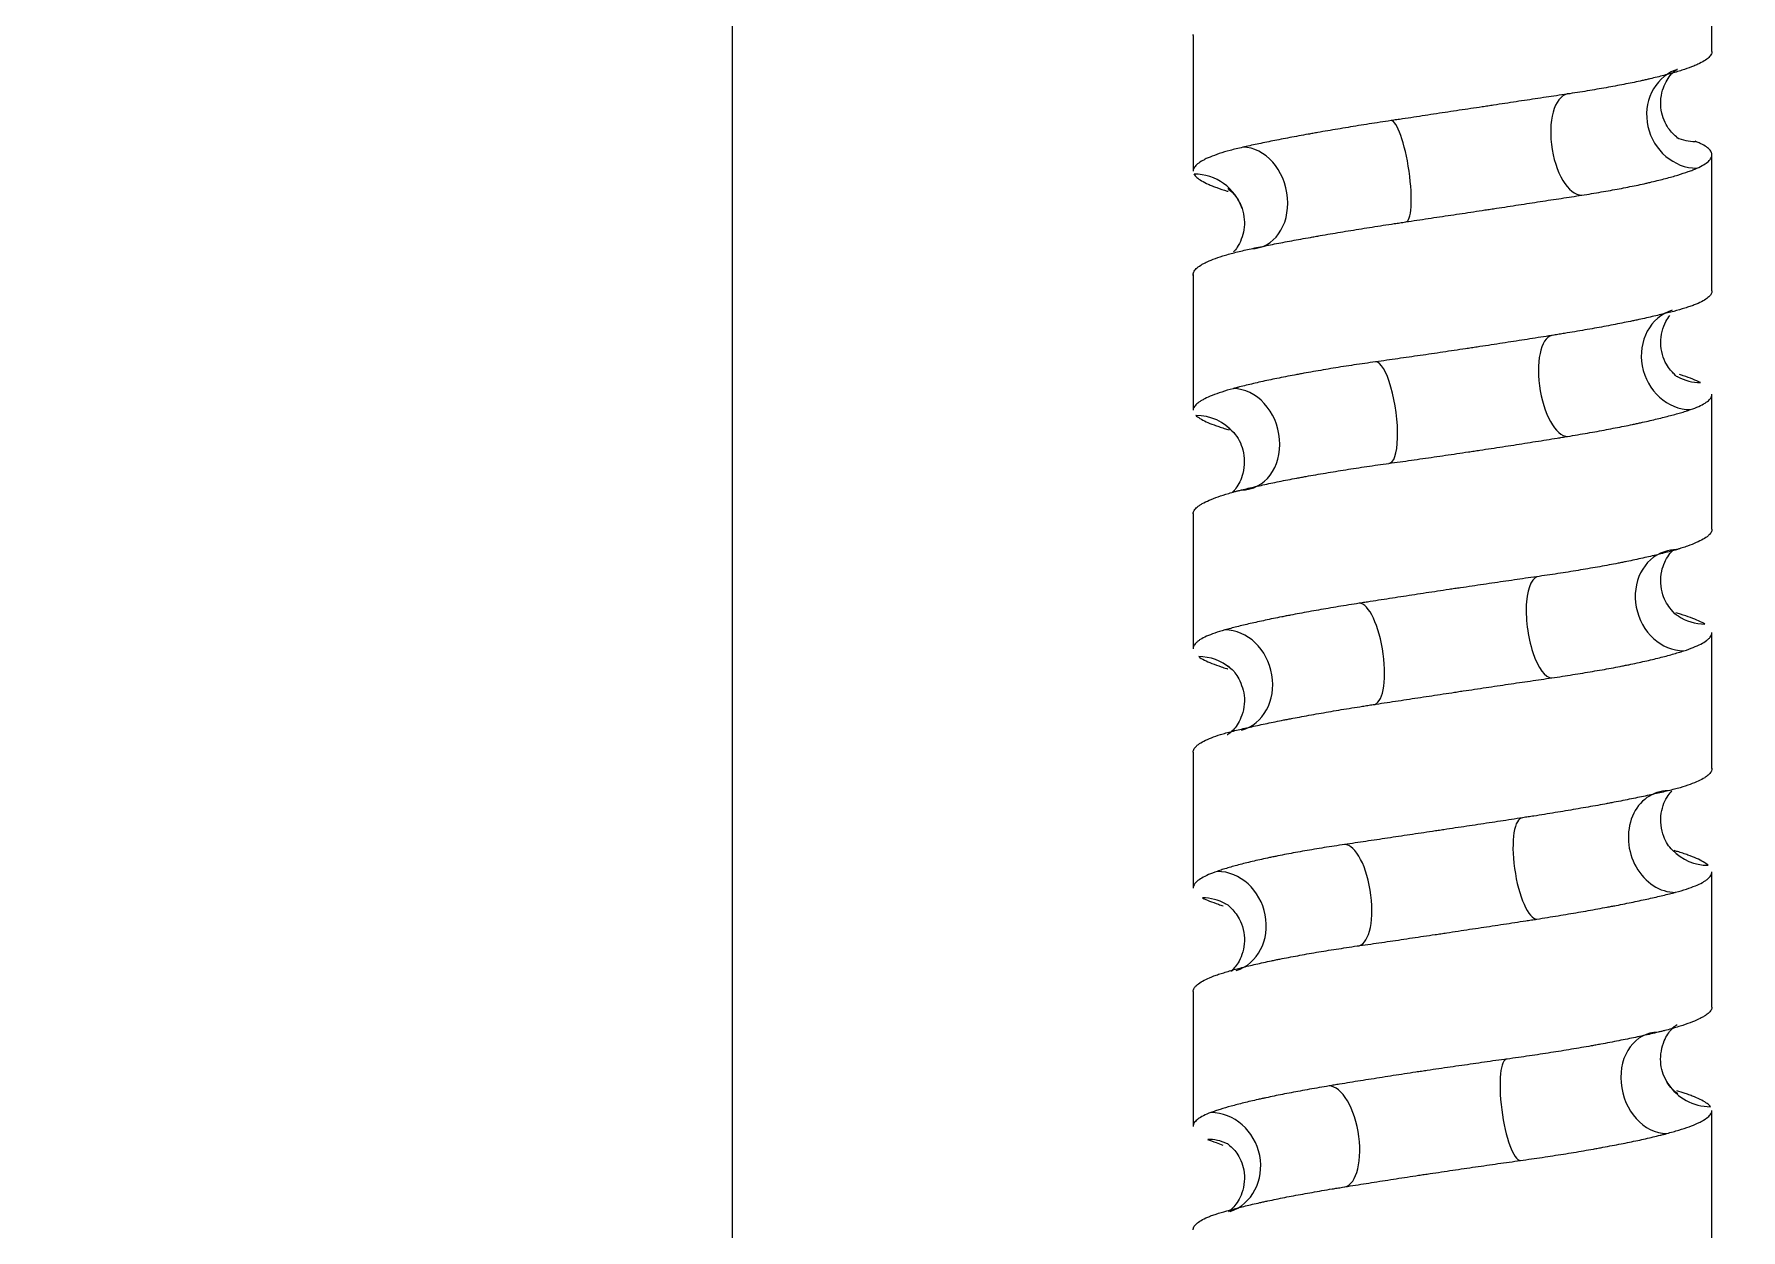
# Model space of a CAD drawing. Header units: millimetres. Extents: x 6110 to 6704, y -2661 to -1821.
# Drawn here: x 6578.83 to 6591.34, y -2257.13 to -2248.37 of the extents above; entities that cross this region are included whole.
import ezdxf

# ---------------------------------------------------------------- set-up
doc = ezdxf.new("R2010")
doc.units = ezdxf.units.MM
doc.header["$LTSCALE"] = 0.1
doc.linetypes.add('HIDDEN2', pattern=[4.7625, 3.175, -1.5875])
doc.layers.add('1', color=4, linetype='HIDDEN2', lineweight=13)
doc.layers.add('DIM', color=3, linetype='Continuous', lineweight=9)

msp = doc.modelspace()

# ---------------------------------------------------------------- hatches: boundary and pattern name
at = {"layer": 'DIM'}
h = msp.add_hatch(dxfattribs=at)
h.set_pattern_fill('ANSI31', color=2)
edge = h.paths.add_edge_path()
edge.add_line((6619.617, -2595.98), (6619.617, -1962.206))
edge.add_line((6634.617, -1966.11), (6619.617, -1966.11))
edge.add_line((6634.617, -2610.98), (6634.617, -1966.11))
edge.add_line((6634.617, -2610.98), (6184.457, -2610.98))
edge.add_line((6619.617, -2595.98), (6184.457, -2595.98))
edge.add_line((6184.457, -2610.98), (6184.457, -2595.98))

# ---------------------------------------------------------------- linework, layer by layer
at = {"layer": '1', "color": 7, "linetype": 'Continuous', "lineweight": -3}
for p, q in [((6583.948, -2225.796), (6583.948, -2270.325)), ((6591.124, -2248.495), (6591.124, -2247.507)), ((6587.324, -2248.38), (6587.324, -2249.372)), ((6591.124, -2250.249), (6591.124, -2249.253)), ((6587.324, -2250.13), (6587.324, -2251.123)), ((6591.124, -2251.996), (6591.124, -2251.007)), ((6587.324, -2251.881), (6587.324, -2252.871)), ((6590.88, -2252.632), (6590.876, -2252.631)), ((6591.124, -2253.748), (6591.124, -2252.754)), ((6587.324, -2253.629), (6587.324, -2254.623)), ((6591.124, -2255.497), (6591.124, -2254.506)), ((6587.562, -2254.741), (6587.562, -2254.74)), ((6587.324, -2255.381), (6587.324, -2256.37)), ((6591.124, -2257.247), (6591.124, -2256.254)), ((6587.576, -2256.498), (6587.568, -2256.495))]:
    msp.add_line(p, q, dxfattribs=at)
for centre, major_axis, ratio, start_param, end_param in [((6590.995, -2248.98), (0.141, -0.347), 0.922355, 3.142103, 5.922257), ((6590.126, -2249.177), (0.057, -0.371), 0.469763, 3.069498, 6.21034), ((6588.827, -2249.373), (0.056, -0.371), 0.206258, 6.254577, 9.392755), ((6591.018, -2248.783), (0.143, 0.347), 0.936361, 3.111658, 3.510194), ((6587.718, -2249.569), (0.081, -0.366), 0.786563, 6.112416, 9.253986), ((6587.327, -2249.765), (0.355, 0.12), 0.988316, 6.282673, 7.521874), ((6590.947, -2250.748), (0.114, -0.357), 0.898408, 3.142109, 6.002566), ((6590.017, -2250.945), (0.06, -0.37), 0.413501, 3.076, 6.214209), ((6588.709, -2251.141), (0.052, -0.371), 0.269625, 6.246377, 9.387974), ((6591.055, -2250.55), (0.181, 0.329), 0.953185, 3.141895, 3.622995), ((6587.646, -2251.337), (0.095, -0.363), 0.821314, 6.073266, 9.211638), ((6587.337, -2251.533), (0.284, 0.244), 0.984622, 6.282815, 7.136354), ((6590.892, -2252.516), (0.11, -0.358), 0.868975, 3.162072, 6.019782), ((6590.892, -2252.516), (0.11, -0.358), 0.868975, 2.881543, 3.162073), ((6589.905, -2252.713), (0.053, -0.371), 0.354379, 3.08977, 6.231393), ((6588.592, -2252.909), (0.057, -0.371), 0.328127, 6.234436, 9.372845), ((6591.083, -2252.318), (0.207, 0.313), 0.970147, 3.139896, 3.712132), ((6587.582, -2253.105), (0.097, -0.362), 0.857165, 0.000269, 2.917167), ((6587.354, -2253.3), (0.239, 0.289), 0.973926, 6.280136, 6.958294), ((6590.83, -2254.284), (0.092, -0.364), 0.83758, 2.932622, 6.074271), ((6589.79, -2254.481), (0.057, -0.371), 0.295351, 3.097247, 6.235693), ((6588.479, -2254.677), (0.054, -0.371), 0.389255, 6.227527, 9.368499), ((6591.105, -2254.086), (0.27, 0.261), 0.979252, 3.141783, 3.932234), ((6587.524, -2254.873), (0.116, -0.356), 0.885184, 0.000336, 2.858675), ((6587.38, -2255.068), (0.182, 0.328), 0.962, 0.00051, 0.49056), ((6590.762, -2256.051), (0.091, -0.364), 0.801477, 2.944374, 6.082856), ((6589.672, -2256.248), (0.051, -0.371), 0.233244, 3.108828, 6.249837), ((6591.117, -2255.854), (0.326, 0.186), 0.988035, 3.132632, 3.195563), ((6591.117, -2255.854), (0.326, 0.186), 0.988035, 3.195566, 4.187646), ((6588.369, -2256.445), (0.061, -0.37), 0.444888, 6.2126, 9.350912), ((6587.473, -2256.64), (0.122, -0.354), 0.913741, 0.000304, 2.836462), ((6587.413, -2256.836), (0.164, 0.337), 0.943616, 0.026356, 0.427055)]:
    msp.add_ellipse(centre, major_axis=major_axis, ratio=ratio, start_param=start_param, end_param=end_param, dxfattribs=at)
msp.add_open_spline([(6587.324, -2248.379), (6587.324, -2248.375), (6587.325, -2248.372), (6587.326, -2248.369)], degree=3, dxfattribs=at)
for points, knots in [([(6591.124, -2248.495), (6591.124, -2248.495), (6591.124, -2248.495), (6591.124, -2248.497), (6591.124, -2248.499), (6591.123, -2248.504), (6591.123, -2248.506), (6591.12, -2248.516), (6591.114, -2248.525), (6591.1, -2248.542), (6591.08, -2248.559), (6591.05, -2248.575), (6591.025, -2248.588), (6591.015, -2248.592), (6591.001, -2248.598), (6590.996, -2248.6), (6590.985, -2248.605), (6590.98, -2248.607), (6590.974, -2248.609)], [0, 0, 0, 0, 0.001581, 0.001581, 0.057049, 0.057049, 0.112517, 0.112517, 0.334387, 0.334387, 0.556258, 0.778129, 0.778129, 0.889065, 0.889065, 0.944532, 0.944532, 1, 1, 1, 1]), ([(6590.974, -2248.609), (6590.953, -2248.617), (6590.929, -2248.625), (6590.877, -2248.642), (6590.82, -2248.659), (6590.756, -2248.675), (6590.705, -2248.688), (6590.679, -2248.694), (6590.651, -2248.701), (6590.632, -2248.705), (6590.623, -2248.707), (6590.575, -2248.718), (6590.535, -2248.726), (6590.453, -2248.742), (6590.367, -2248.758), (6590.276, -2248.774), (6590.205, -2248.786), (6590.181, -2248.79), (6590.132, -2248.798), (6590.107, -2248.801), (6590.082, -2248.805)], [0, 0, 0, 0, 0.125, 0.125, 0.25, 0.375, 0.375, 0.4375, 0.46875, 0.46875, 0.5, 0.5, 0.625, 0.625, 0.75, 0.875, 0.875, 0.9375, 0.9375, 1, 1, 1, 1]), ([(6590.881, -2249.135), (6590.881, -2249.135), (6590.87, -2249.125), (6590.81, -2249.078), (6590.742, -2248.946), (6590.749, -2248.779), (6590.818, -2248.666), (6590.863, -2248.629), (6590.871, -2248.625), (6590.871, -2248.625)], [0, 0, 0, 0, 0.125318, 0.269499, 0.428466, 0.612356, 0.766354, 0.897276, 1, 1, 1, 1]), ([(6590.082, -2248.805), (6590.031, -2248.813), (6589.98, -2248.821), (6589.876, -2248.836), (6589.771, -2248.852), (6589.663, -2248.868), (6589.58, -2248.881), (6589.553, -2248.885), (6589.511, -2248.891), (6589.497, -2248.893), (6589.469, -2248.898), (6589.455, -2248.9), (6589.385, -2248.91), (6589.329, -2248.919), (6589.218, -2248.935), (6589.106, -2248.952), (6588.995, -2248.969), (6588.912, -2248.982), (6588.884, -2248.986), (6588.843, -2248.992), (6588.829, -2248.994), (6588.801, -2248.998), (6588.788, -2249), (6588.774, -2249.002)], [0, 0, 0, 0, 0.125, 0.125, 0.25, 0.375, 0.375, 0.4375, 0.4375, 0.46875, 0.46875, 0.5, 0.5, 0.625, 0.625, 0.75, 0.875, 0.875, 0.9375, 0.9375, 0.96875, 0.96875, 1, 1, 1, 1]), ([(6588.774, -2249.002), (6588.719, -2249.011), (6588.666, -2249.019), (6588.561, -2249.035), (6588.457, -2249.052), (6588.358, -2249.069), (6588.285, -2249.081), (6588.261, -2249.085), (6588.225, -2249.092), (6588.213, -2249.094), (6588.19, -2249.098), (6588.178, -2249.1), (6588.12, -2249.11), (6588.075, -2249.119), (6587.988, -2249.135), (6587.905, -2249.151), (6587.829, -2249.167), (6587.774, -2249.179), (6587.756, -2249.182), (6587.721, -2249.19), (6587.704, -2249.194), (6587.687, -2249.198)], [0, 0, 0, 0, 0.125, 0.125, 0.25, 0.375, 0.375, 0.4375, 0.4375, 0.46875, 0.46875, 0.5, 0.5, 0.625, 0.625, 0.75, 0.875, 0.875, 0.9375, 0.9375, 1, 1, 1, 1]), ([(6591.014, -2249.351), (6591.033, -2249.343), (6591.049, -2249.334), (6591.077, -2249.318), (6591.1, -2249.301), (6591.114, -2249.284), (6591.12, -2249.272), (6591.122, -2249.267), (6591.123, -2249.261), (6591.124, -2249.259), (6591.124, -2249.255), (6591.124, -2249.253), (6591.124, -2249.242), (6591.121, -2249.234), (6591.11, -2249.217), (6591.094, -2249.201), (6591.069, -2249.185), (6591.047, -2249.173), (6591.039, -2249.17), (6591.021, -2249.162), (6591.012, -2249.158), (6591.002, -2249.154)], [0, 0, 0, 0, 0.125, 0.125, 0.25, 0.375, 0.375, 0.4375, 0.4375, 0.46875, 0.46875, 0.5, 0.5, 0.625, 0.625, 0.75, 0.875, 0.875, 0.9375, 0.9375, 1, 1, 1, 1]), ([(6587.687, -2249.198), (6587.654, -2249.205), (6587.623, -2249.213), (6587.565, -2249.228), (6587.512, -2249.244), (6587.468, -2249.261), (6587.438, -2249.273), (6587.429, -2249.277), (6587.415, -2249.283), (6587.411, -2249.285), (6587.403, -2249.29), (6587.399, -2249.292), (6587.38, -2249.302), (6587.367, -2249.311), (6587.346, -2249.327), (6587.331, -2249.344), (6587.325, -2249.361), (6587.324, -2249.37), (6587.324, -2249.371), (6587.324, -2249.372)], [0, 0, 0, 0, 0.140388, 0.140388, 0.280776, 0.421164, 0.421164, 0.491358, 0.491358, 0.526455, 0.526455, 0.561552, 0.561552, 0.70194, 0.70194, 0.842328, 0.982716, 0.982716, 1, 1, 1, 1]), ([(6587.33, -2249.394), (6587.334, -2249.402), (6587.341, -2249.41), (6587.36, -2249.427), (6587.383, -2249.443), (6587.416, -2249.46), (6587.444, -2249.472), (6587.453, -2249.477), (6587.469, -2249.483), (6587.475, -2249.485), (6587.486, -2249.489), (6587.491, -2249.491), (6587.521, -2249.502), (6587.546, -2249.51), (6587.576, -2249.519), (6587.578, -2249.519), (6587.58, -2249.52)], [0, 0, 0, 0, 0.196744, 0.196744, 0.393487, 0.590231, 0.590231, 0.688603, 0.688603, 0.737789, 0.737789, 0.786975, 0.786975, 0.983719, 0.983719, 1, 1, 1, 1]), ([(6590.17, -2249.549), (6590.219, -2249.541), (6590.266, -2249.533), (6590.358, -2249.517), (6590.447, -2249.502), (6590.529, -2249.485), (6590.588, -2249.473), (6590.617, -2249.467), (6590.646, -2249.46), (6590.664, -2249.456), (6590.673, -2249.454), (6590.718, -2249.443), (6590.752, -2249.435), (6590.816, -2249.418), (6590.876, -2249.401), (6590.927, -2249.384), (6590.962, -2249.372), (6590.973, -2249.368), (6590.989, -2249.361), (6590.994, -2249.359), (6591.004, -2249.355), (6591.009, -2249.353), (6591.014, -2249.351)], [0, 0, 0, 0, 0.125, 0.125, 0.25, 0.375, 0.375, 0.4375, 0.46875, 0.46875, 0.5, 0.5, 0.625, 0.625, 0.75, 0.875, 0.875, 0.9375, 0.9375, 0.96875, 0.96875, 1, 1, 1, 1]), ([(6587.577, -2249.5), (6587.577, -2249.5), (6587.578, -2249.501), (6587.598, -2249.511), (6587.654, -2249.576), (6587.676, -2249.628), (6587.682, -2249.645)], [0, 0, 0, 0, 0.038196, 0.469088, 0.842481, 1, 1, 1, 1]), ([(6588.88, -2249.744), (6588.935, -2249.736), (6588.991, -2249.728), (6589.101, -2249.711), (6589.212, -2249.695), (6589.323, -2249.678), (6589.406, -2249.666), (6589.433, -2249.661), (6589.475, -2249.655), (6589.489, -2249.653), (6589.517, -2249.649), (6589.531, -2249.647), (6589.6, -2249.636), (6589.654, -2249.628), (6589.761, -2249.611), (6589.867, -2249.595), (6589.97, -2249.579), (6590.046, -2249.568), (6590.071, -2249.564), (6590.121, -2249.556), (6590.146, -2249.552), (6590.17, -2249.549)], [0, 0, 0, 0, 0.125, 0.125, 0.25, 0.375, 0.375, 0.4375, 0.4375, 0.46875, 0.46875, 0.5, 0.5, 0.625, 0.625, 0.75, 0.875, 0.875, 0.9375, 0.9375, 1, 1, 1, 1]), ([(6587.682, -2249.645), (6587.698, -2249.701), (6587.709, -2249.8), (6587.66, -2249.916), (6587.629, -2249.955), (6587.62, -2249.964)], [0, 0, 0, 0, 0.428809, 0.8319, 1, 1, 1, 1]), ([(6587.748, -2249.941), (6587.784, -2249.933), (6587.821, -2249.926), (6587.899, -2249.91), (6587.98, -2249.894), (6588.068, -2249.878), (6588.136, -2249.866), (6588.171, -2249.86), (6588.206, -2249.853), (6588.23, -2249.849), (6588.242, -2249.847), (6588.303, -2249.836), (6588.352, -2249.828), (6588.453, -2249.811), (6588.555, -2249.794), (6588.662, -2249.778), (6588.743, -2249.765), (6588.77, -2249.761), (6588.811, -2249.755), (6588.825, -2249.753), (6588.852, -2249.749), (6588.866, -2249.746), (6588.88, -2249.744)], [0, 0, 0, 0, 0.125, 0.125, 0.25, 0.375, 0.375, 0.4375, 0.46875, 0.46875, 0.5, 0.5, 0.625, 0.625, 0.75, 0.875, 0.875, 0.9375, 0.9375, 0.96875, 0.96875, 1, 1, 1, 1]), ([(6587.325, -2250.136), (6587.323, -2250.128), (6587.325, -2250.119), (6587.332, -2250.103), (6587.344, -2250.086), (6587.366, -2250.07), (6587.386, -2250.057), (6587.393, -2250.053), (6587.405, -2250.047), (6587.409, -2250.045), (6587.417, -2250.041), (6587.422, -2250.039), (6587.445, -2250.028), (6587.465, -2250.02), (6587.51, -2250.004), (6587.559, -2249.987), (6587.617, -2249.972), (6587.664, -2249.96), (6587.68, -2249.956), (6587.713, -2249.949), (6587.731, -2249.945), (6587.748, -2249.941)], [0, 0, 0, 0, 0.125, 0.125, 0.25, 0.375, 0.375, 0.4375, 0.4375, 0.46875, 0.46875, 0.5, 0.5, 0.625, 0.625, 0.75, 0.875, 0.875, 0.9375, 0.9375, 1, 1, 1, 1]), ([(6591.124, -2250.249), (6591.124, -2250.251), (6591.124, -2250.253), (6591.123, -2250.259), (6591.122, -2250.263), (6591.119, -2250.269), (6591.118, -2250.271), (6591.116, -2250.276), (6591.114, -2250.278), (6591.107, -2250.288), (6591.098, -2250.297), (6591.076, -2250.313), (6591.05, -2250.329), (6591.014, -2250.345), (6590.983, -2250.357), (6590.973, -2250.361), (6590.95, -2250.368), (6590.938, -2250.372), (6590.926, -2250.376)], [0, 0, 0, 0, 0.044939, 0.044939, 0.140445, 0.140445, 0.188198, 0.188198, 0.235951, 0.235951, 0.426963, 0.426963, 0.617976, 0.808988, 0.808988, 0.904494, 0.904494, 1, 1, 1, 1]), ([(6590.926, -2250.376), (6590.9, -2250.384), (6590.873, -2250.392), (6590.815, -2250.407), (6590.752, -2250.423), (6590.682, -2250.439), (6590.626, -2250.452), (6590.597, -2250.458), (6590.568, -2250.464), (6590.547, -2250.469), (6590.537, -2250.471), (6590.486, -2250.481), (6590.443, -2250.49), (6590.356, -2250.507), (6590.265, -2250.524), (6590.169, -2250.54), (6590.095, -2250.553), (6590.07, -2250.557), (6590.032, -2250.563), (6590.019, -2250.565), (6589.993, -2250.57), (6589.98, -2250.572), (6589.967, -2250.574)], [0, 0, 0, 0, 0.125, 0.125, 0.25, 0.375, 0.375, 0.4375, 0.46875, 0.46875, 0.5, 0.5, 0.625, 0.625, 0.75, 0.875, 0.875, 0.9375, 0.9375, 0.96875, 0.96875, 1, 1, 1, 1]), ([(6590.874, -2250.879), (6590.871, -2250.882), (6590.856, -2250.868), (6590.781, -2250.791), (6590.733, -2250.632), (6590.771, -2250.495), (6590.806, -2250.443), (6590.816, -2250.43)], [0, 0, 0, 0, 0.211809, 0.408557, 0.660206, 0.902436, 1, 1, 1, 1]), ([(6589.967, -2250.574), (6589.916, -2250.582), (6589.863, -2250.59), (6589.758, -2250.607), (6589.651, -2250.623), (6589.542, -2250.64), (6589.459, -2250.653), (6589.432, -2250.657), (6589.39, -2250.663), (6589.376, -2250.665), (6589.348, -2250.67), (6589.334, -2250.672), (6589.264, -2250.682), (6589.209, -2250.69), (6589.098, -2250.707), (6588.987, -2250.723), (6588.878, -2250.739), (6588.796, -2250.75), (6588.769, -2250.754), (6588.715, -2250.762), (6588.688, -2250.766), (6588.661, -2250.77)], [0, 0, 0, 0, 0.125, 0.125, 0.25, 0.375, 0.375, 0.4375, 0.4375, 0.46875, 0.46875, 0.5, 0.5, 0.625, 0.625, 0.75, 0.875, 0.875, 0.9375, 0.9375, 1, 1, 1, 1]), ([(6588.661, -2250.77), (6588.607, -2250.777), (6588.554, -2250.785), (6588.45, -2250.8), (6588.349, -2250.816), (6588.252, -2250.833), (6588.181, -2250.845), (6588.158, -2250.849), (6588.124, -2250.855), (6588.112, -2250.857), (6588.089, -2250.862), (6588.078, -2250.864), (6588.022, -2250.874), (6587.979, -2250.883), (6587.897, -2250.899), (6587.818, -2250.916), (6587.747, -2250.933), (6587.696, -2250.945), (6587.679, -2250.949), (6587.655, -2250.956), (6587.647, -2250.958), (6587.632, -2250.962), (6587.624, -2250.964), (6587.616, -2250.966)], [0, 0, 0, 0, 0.125, 0.125, 0.25, 0.375, 0.375, 0.4375, 0.4375, 0.46875, 0.46875, 0.5, 0.5, 0.625, 0.625, 0.75, 0.875, 0.875, 0.9375, 0.9375, 0.96875, 0.96875, 1, 1, 1, 1]), ([(6591.04, -2250.921), (6591.023, -2250.913), (6591.005, -2250.905), (6590.963, -2250.888), (6590.931, -2250.877), (6590.896, -2250.866), (6590.887, -2250.863)], [0, 0, 0, 0, 0.425804, 0.425804, 0.851608, 1, 1, 1, 1]), ([(6587.616, -2250.966), (6587.586, -2250.974), (6587.559, -2250.982), (6587.508, -2250.999), (6587.462, -2251.015), (6587.425, -2251.032), (6587.4, -2251.045), (6587.392, -2251.049), (6587.382, -2251.055), (6587.378, -2251.057), (6587.372, -2251.061), (6587.369, -2251.064), (6587.354, -2251.074), (6587.345, -2251.082), (6587.331, -2251.099), (6587.325, -2251.11), (6587.324, -2251.121), (6587.324, -2251.124)], [0, 0, 0, 0, 0.156067, 0.156067, 0.312134, 0.468201, 0.468201, 0.546234, 0.546234, 0.585251, 0.585251, 0.624267, 0.624267, 0.780334, 0.780334, 0.936401, 1, 1, 1, 1]), ([(6590.968, -2251.119), (6590.99, -2251.112), (6591.01, -2251.104), (6591.045, -2251.088), (6591.076, -2251.072), (6591.096, -2251.056), (6591.109, -2251.044), (6591.112, -2251.039), (6591.116, -2251.033), (6591.117, -2251.031), (6591.119, -2251.027), (6591.12, -2251.025), (6591.123, -2251.017), (6591.124, -2251.012), (6591.124, -2251.007)], [0, 0, 0, 0, 0.217066, 0.217066, 0.434132, 0.651198, 0.651198, 0.759731, 0.759731, 0.813998, 0.813998, 0.868264, 0.868264, 1, 1, 1, 1]), ([(6587.343, -2251.161), (6587.351, -2251.168), (6587.361, -2251.176), (6587.387, -2251.192), (6587.417, -2251.208), (6587.456, -2251.224), (6587.489, -2251.236), (6587.501, -2251.24), (6587.519, -2251.246), (6587.526, -2251.249), (6587.538, -2251.253), (6587.545, -2251.255), (6587.563, -2251.261), (6587.575, -2251.264), (6587.588, -2251.268)], [0, 0, 0, 0, 0.225587, 0.225587, 0.451174, 0.676761, 0.676761, 0.789554, 0.789554, 0.845951, 0.845951, 0.902348, 0.902348, 1, 1, 1, 1]), ([(6590.066, -2251.316), (6590.116, -2251.308), (6590.165, -2251.299), (6590.26, -2251.283), (6590.352, -2251.266), (6590.438, -2251.249), (6590.501, -2251.237), (6590.532, -2251.23), (6590.562, -2251.224), (6590.581, -2251.22), (6590.591, -2251.218), (6590.64, -2251.207), (6590.676, -2251.199), (6590.745, -2251.182), (6590.81, -2251.166), (6590.868, -2251.15), (6590.907, -2251.139), (6590.92, -2251.135), (6590.945, -2251.127), (6590.956, -2251.123), (6590.968, -2251.119)], [0, 0, 0, 0, 0.125, 0.125, 0.25, 0.375, 0.375, 0.4375, 0.46875, 0.46875, 0.5, 0.5, 0.625, 0.625, 0.75, 0.875, 0.875, 0.9375, 0.9375, 1, 1, 1, 1]), ([(6587.57, -2251.242), (6587.57, -2251.242), (6587.578, -2251.246), (6587.603, -2251.271), (6587.621, -2251.288)], [0, 0, 0, 0, 0.470756, 1, 1, 1, 1]), ([(6587.621, -2251.288), (6587.654, -2251.325), (6587.699, -2251.409), (6587.703, -2251.584), (6587.648, -2251.685), (6587.62, -2251.717), (6587.613, -2251.725)], [0, 0, 0, 0, 0.299663, 0.623802, 0.888062, 1, 1, 1, 1]), ([(6588.757, -2251.513), (6588.812, -2251.505), (6588.867, -2251.498), (6588.978, -2251.482), (6589.088, -2251.466), (6589.2, -2251.45), (6589.284, -2251.437), (6589.312, -2251.433), (6589.354, -2251.427), (6589.368, -2251.425), (6589.396, -2251.421), (6589.41, -2251.419), (6589.48, -2251.408), (6589.536, -2251.4), (6589.645, -2251.383), (6589.753, -2251.366), (6589.859, -2251.349), (6589.938, -2251.337), (6589.964, -2251.332), (6590.002, -2251.326), (6590.015, -2251.324), (6590.041, -2251.32), (6590.053, -2251.318), (6590.066, -2251.316)], [0, 0, 0, 0, 0.125, 0.125, 0.25, 0.375, 0.375, 0.4375, 0.4375, 0.46875, 0.46875, 0.5, 0.5, 0.625, 0.625, 0.75, 0.875, 0.875, 0.9375, 0.9375, 0.96875, 0.96875, 1, 1, 1, 1]), ([(6587.677, -2251.708), (6587.71, -2251.7), (6587.744, -2251.692), (6587.816, -2251.675), (6587.892, -2251.659), (6587.974, -2251.642), (6588.039, -2251.629), (6588.072, -2251.623), (6588.105, -2251.617), (6588.128, -2251.613), (6588.14, -2251.611), (6588.197, -2251.6), (6588.245, -2251.592), (6588.342, -2251.576), (6588.441, -2251.559), (6588.544, -2251.544), (6588.623, -2251.532), (6588.649, -2251.528), (6588.703, -2251.52), (6588.73, -2251.517), (6588.757, -2251.513)], [0, 0, 0, 0, 0.125, 0.125, 0.25, 0.375, 0.375, 0.4375, 0.46875, 0.46875, 0.5, 0.5, 0.625, 0.625, 0.75, 0.875, 0.875, 0.9375, 0.9375, 1, 1, 1, 1]), ([(6587.324, -2251.882), (6587.324, -2251.882), (6587.324, -2251.881), (6587.324, -2251.873), (6587.329, -2251.858), (6587.344, -2251.841), (6587.359, -2251.829), (6587.364, -2251.825), (6587.373, -2251.819), (6587.377, -2251.817), (6587.383, -2251.812), (6587.387, -2251.81), (6587.406, -2251.8), (6587.423, -2251.791), (6587.461, -2251.775), (6587.505, -2251.758), (6587.557, -2251.741), (6587.599, -2251.729), (6587.614, -2251.725), (6587.637, -2251.718), (6587.645, -2251.716), (6587.661, -2251.712), (6587.669, -2251.71), (6587.677, -2251.708)], [0, 0, 0, 0, 0.002655, 0.002655, 0.145133, 0.28761, 0.28761, 0.358849, 0.358849, 0.394469, 0.394469, 0.430088, 0.430088, 0.572566, 0.572566, 0.715044, 0.857522, 0.857522, 0.928761, 0.928761, 0.964381, 0.964381, 1, 1, 1, 1]), ([(6591.124, -2251.995), (6591.124, -2252.003), (6591.122, -2252.01), (6591.115, -2252.023), (6591.112, -2252.027), (6591.106, -2252.033), (6591.104, -2252.035), (6591.1, -2252.039), (6591.098, -2252.042), (6591.086, -2252.052), (6591.073, -2252.061), (6591.044, -2252.077), (6591.011, -2252.094), (6590.968, -2252.111), (6590.932, -2252.124), (6590.92, -2252.128), (6590.9, -2252.134), (6590.893, -2252.136), (6590.88, -2252.141), (6590.873, -2252.143), (6590.865, -2252.145)], [0, 0, 0, 0, 0.161513, 0.161513, 0.245362, 0.245362, 0.287286, 0.287286, 0.329211, 0.329211, 0.496908, 0.496908, 0.664605, 0.832303, 0.832303, 0.916151, 0.916151, 0.958076, 0.958076, 1, 1, 1, 1]), ([(6590.865, -2252.145), (6590.837, -2252.153), (6590.807, -2252.161), (6590.743, -2252.178), (6590.675, -2252.194), (6590.6, -2252.211), (6590.54, -2252.224), (6590.51, -2252.23), (6590.479, -2252.236), (6590.458, -2252.241), (6590.447, -2252.243), (6590.393, -2252.253), (6590.349, -2252.262), (6590.257, -2252.278), (6590.163, -2252.294), (6590.065, -2252.31), (6589.989, -2252.322), (6589.963, -2252.326), (6589.911, -2252.333), (6589.885, -2252.337), (6589.858, -2252.341)], [0, 0, 0, 0, 0.125, 0.125, 0.25, 0.375, 0.375, 0.4375, 0.46875, 0.46875, 0.5, 0.5, 0.625, 0.625, 0.75, 0.875, 0.875, 0.9375, 0.9375, 1, 1, 1, 1]), ([(6590.876, -2252.631), (6590.86, -2252.624), (6590.827, -2252.593), (6590.749, -2252.474), (6590.742, -2252.306), (6590.799, -2252.19), (6590.832, -2252.155), (6590.842, -2252.146)], [0, 0, 0, 0, 0.194572, 0.405671, 0.657885, 0.872171, 1, 1, 1, 1]), ([(6589.858, -2252.341), (6589.805, -2252.349), (6589.751, -2252.356), (6589.643, -2252.372), (6589.533, -2252.388), (6589.422, -2252.404), (6589.339, -2252.417), (6589.311, -2252.421), (6589.268, -2252.427), (6589.254, -2252.429), (6589.226, -2252.433), (6589.212, -2252.435), (6589.142, -2252.446), (6589.086, -2252.454), (6588.974, -2252.471), (6588.864, -2252.488), (6588.756, -2252.505), (6588.675, -2252.517), (6588.648, -2252.521), (6588.608, -2252.528), (6588.594, -2252.53), (6588.568, -2252.534), (6588.555, -2252.536), (6588.541, -2252.538)], [0, 0, 0, 0, 0.125, 0.125, 0.25, 0.375, 0.375, 0.4375, 0.4375, 0.46875, 0.46875, 0.5, 0.5, 0.625, 0.625, 0.75, 0.875, 0.875, 0.9375, 0.9375, 0.96875, 0.96875, 1, 1, 1, 1]), ([(6588.541, -2252.538), (6588.489, -2252.546), (6588.438, -2252.554), (6588.338, -2252.571), (6588.241, -2252.588), (6588.149, -2252.604), (6588.081, -2252.617), (6588.048, -2252.623), (6588.016, -2252.629), (6587.994, -2252.633), (6587.984, -2252.636), (6587.931, -2252.646), (6587.891, -2252.654), (6587.814, -2252.671), (6587.741, -2252.687), (6587.675, -2252.702), (6587.629, -2252.714), (6587.614, -2252.718), (6587.585, -2252.726), (6587.571, -2252.729), (6587.557, -2252.733)], [0, 0, 0, 0, 0.125, 0.125, 0.25, 0.375, 0.375, 0.4375, 0.46875, 0.46875, 0.5, 0.5, 0.625, 0.625, 0.75, 0.875, 0.875, 0.9375, 0.9375, 1, 1, 1, 1]), ([(6591.073, -2252.69), (6591.06, -2252.682), (6591.044, -2252.675), (6591.009, -2252.659), (6590.969, -2252.643), (6590.92, -2252.627), (6590.883, -2252.615), (6590.872, -2252.612), (6590.86, -2252.608)], [0, 0, 0, 0, 0.293848, 0.293848, 0.587696, 0.881544, 0.881544, 1, 1, 1, 1]), ([(6587.557, -2252.733), (6587.53, -2252.741), (6587.505, -2252.748), (6587.46, -2252.764), (6587.42, -2252.78), (6587.389, -2252.796), (6587.37, -2252.808), (6587.364, -2252.812), (6587.356, -2252.819), (6587.353, -2252.821), (6587.349, -2252.825), (6587.346, -2252.827), (6587.336, -2252.838), (6587.33, -2252.846), (6587.325, -2252.86), (6587.324, -2252.865), (6587.324, -2252.871)], [0, 0, 0, 0, 0.176753, 0.176753, 0.353505, 0.530258, 0.530258, 0.618634, 0.618634, 0.662822, 0.662822, 0.70701, 0.70701, 0.883763, 0.883763, 1, 1, 1, 1]), ([(6590.918, -2252.887), (6590.943, -2252.878), (6590.966, -2252.87), (6591.007, -2252.853), (6591.044, -2252.837), (6591.072, -2252.82), (6591.089, -2252.807), (6591.094, -2252.803), (6591.101, -2252.797), (6591.103, -2252.795), (6591.107, -2252.791), (6591.109, -2252.788), (6591.117, -2252.778), (6591.121, -2252.77), (6591.124, -2252.758), (6591.124, -2252.756), (6591.124, -2252.753)], [0, 0, 0, 0, 0.187003, 0.187003, 0.374006, 0.56101, 0.56101, 0.654511, 0.654511, 0.701262, 0.701262, 0.748013, 0.748013, 0.935016, 0.935016, 1, 1, 1, 1]), ([(6587.365, -2252.929), (6587.376, -2252.937), (6587.39, -2252.946), (6587.422, -2252.962), (6587.459, -2252.979), (6587.505, -2252.995), (6587.543, -2253.008), (6587.556, -2253.012), (6587.573, -2253.017), (6587.576, -2253.018), (6587.579, -2253.019)], [0, 0, 0, 0, 0.27697, 0.27697, 0.55394, 0.83091, 0.83091, 0.969395, 0.969395, 1, 1, 1, 1]), ([(6589.951, -2253.084), (6590.004, -2253.077), (6590.055, -2253.069), (6590.154, -2253.053), (6590.25, -2253.037), (6590.342, -2253.021), (6590.408, -2253.009), (6590.441, -2253.002), (6590.473, -2252.996), (6590.494, -2252.992), (6590.504, -2252.99), (6590.556, -2252.979), (6590.595, -2252.971), (6590.67, -2252.954), (6590.741, -2252.937), (6590.805, -2252.92), (6590.849, -2252.908), (6590.864, -2252.903), (6590.884, -2252.897), (6590.891, -2252.895), (6590.905, -2252.891), (6590.911, -2252.889), (6590.918, -2252.887)], [0, 0, 0, 0, 0.125, 0.125, 0.25, 0.375, 0.375, 0.4375, 0.46875, 0.46875, 0.5, 0.5, 0.625, 0.625, 0.75, 0.875, 0.875, 0.9375, 0.9375, 0.96875, 0.96875, 1, 1, 1, 1]), ([(6587.585, -2253.003), (6587.585, -2253.003), (6587.574, -2252.998), (6587.572, -2252.994), (6587.589, -2253.008), (6587.593, -2253.011)], [0, 0, 0, 0, 0.000058, 0.816829, 1, 1, 1, 1]), ([(6587.593, -2253.011), (6587.615, -2253.025), (6587.652, -2253.07), (6587.713, -2253.215), (6587.686, -2253.377), (6587.615, -2253.474), (6587.579, -2253.499), (6587.574, -2253.502), (6587.574, -2253.502)], [0, 0, 0, 0, 0.174045, 0.366922, 0.579179, 0.753534, 0.905606, 1, 1, 1, 1]), ([(6588.644, -2253.28), (6588.697, -2253.272), (6588.751, -2253.264), (6588.86, -2253.247), (6588.969, -2253.23), (6589.079, -2253.214), (6589.162, -2253.201), (6589.19, -2253.197), (6589.232, -2253.191), (6589.246, -2253.189), (6589.274, -2253.184), (6589.288, -2253.182), (6589.358, -2253.172), (6589.414, -2253.164), (6589.524, -2253.147), (6589.633, -2253.131), (6589.74, -2253.115), (6589.82, -2253.104), (6589.847, -2253.1), (6589.899, -2253.092), (6589.925, -2253.088), (6589.951, -2253.084)], [0, 0, 0, 0, 0.125, 0.125, 0.25, 0.375, 0.375, 0.4375, 0.4375, 0.46875, 0.46875, 0.5, 0.5, 0.625, 0.625, 0.75, 0.875, 0.875, 0.9375, 0.9375, 1, 1, 1, 1]), ([(6587.607, -2253.477), (6587.637, -2253.469), (6587.669, -2253.461), (6587.736, -2253.446), (6587.806, -2253.43), (6587.884, -2253.414), (6587.946, -2253.401), (6587.977, -2253.395), (6588.009, -2253.389), (6588.031, -2253.385), (6588.042, -2253.383), (6588.098, -2253.372), (6588.143, -2253.364), (6588.237, -2253.347), (6588.333, -2253.33), (6588.434, -2253.313), (6588.511, -2253.301), (6588.537, -2253.297), (6588.577, -2253.29), (6588.59, -2253.288), (6588.617, -2253.284), (6588.63, -2253.282), (6588.644, -2253.28)], [0, 0, 0, 0, 0.125, 0.125, 0.25, 0.375, 0.375, 0.4375, 0.46875, 0.46875, 0.5, 0.5, 0.625, 0.625, 0.75, 0.875, 0.875, 0.9375, 0.9375, 0.96875, 0.96875, 1, 1, 1, 1]), ([(6587.324, -2253.629), (6587.324, -2253.627), (6587.325, -2253.616), (6587.33, -2253.605), (6587.339, -2253.593), (6587.343, -2253.589), (6587.35, -2253.582), (6587.352, -2253.58), (6587.357, -2253.576), (6587.36, -2253.574), (6587.374, -2253.564), (6587.387, -2253.555), (6587.419, -2253.539), (6587.455, -2253.523), (6587.5, -2253.507), (6587.538, -2253.496), (6587.551, -2253.492), (6587.578, -2253.484), (6587.593, -2253.48), (6587.607, -2253.477)], [0, 0, 0, 0, 0.047262, 0.206052, 0.206052, 0.285446, 0.285446, 0.325144, 0.325144, 0.364841, 0.364841, 0.523631, 0.523631, 0.682421, 0.84121, 0.84121, 0.920605, 0.920605, 1, 1, 1, 1]), ([(6591.124, -2253.747), (6591.124, -2253.753), (6591.121, -2253.768), (6591.111, -2253.782), (6591.099, -2253.795), (6591.094, -2253.799), (6591.086, -2253.805), (6591.083, -2253.807), (6591.077, -2253.811), (6591.074, -2253.814), (6591.057, -2253.824), (6591.042, -2253.832), (6591.006, -2253.849), (6590.966, -2253.865), (6590.917, -2253.881), (6590.877, -2253.893), (6590.863, -2253.897), (6590.834, -2253.904), (6590.819, -2253.908), (6590.803, -2253.912)], [0, 0, 0, 0, 0.106977, 0.255814, 0.255814, 0.330233, 0.330233, 0.367442, 0.367442, 0.404651, 0.404651, 0.553489, 0.553489, 0.702326, 0.851163, 0.851163, 0.925581, 0.925581, 1, 1, 1, 1]), ([(6590.803, -2253.912), (6590.772, -2253.92), (6590.739, -2253.927), (6590.668, -2253.943), (6590.595, -2253.959), (6590.514, -2253.975), (6590.45, -2253.988), (6590.418, -2253.994), (6590.385, -2254), (6590.362, -2254.005), (6590.351, -2254.007), (6590.294, -2254.017), (6590.247, -2254.026), (6590.151, -2254.042), (6590.053, -2254.059), (6589.95, -2254.076), (6589.872, -2254.089), (6589.845, -2254.093), (6589.805, -2254.099), (6589.792, -2254.101), (6589.765, -2254.105), (6589.751, -2254.107), (6589.737, -2254.109)], [0, 0, 0, 0, 0.125, 0.125, 0.25, 0.375, 0.375, 0.4375, 0.46875, 0.46875, 0.5, 0.5, 0.625, 0.625, 0.75, 0.875, 0.875, 0.9375, 0.9375, 0.96875, 0.96875, 1, 1, 1, 1]), ([(6590.835, -2254.347), (6590.806, -2254.32), (6590.762, -2254.252), (6590.736, -2254.077), (6590.79, -2253.959), (6590.822, -2253.921), (6590.831, -2253.912)], [0, 0, 0, 0, 0.27614, 0.599061, 0.883209, 1, 1, 1, 1]), ([(6589.737, -2254.109), (6589.683, -2254.118), (6589.629, -2254.126), (6589.52, -2254.143), (6589.41, -2254.159), (6589.3, -2254.176), (6589.216, -2254.188), (6589.189, -2254.193), (6589.147, -2254.199), (6589.133, -2254.201), (6589.105, -2254.205), (6589.091, -2254.207), (6589.021, -2254.218), (6588.966, -2254.226), (6588.856, -2254.242), (6588.748, -2254.259), (6588.642, -2254.274), (6588.563, -2254.286), (6588.537, -2254.29), (6588.485, -2254.298), (6588.459, -2254.301), (6588.434, -2254.305)], [0, 0, 0, 0, 0.125, 0.125, 0.25, 0.375, 0.375, 0.4375, 0.4375, 0.46875, 0.46875, 0.5, 0.5, 0.625, 0.625, 0.75, 0.875, 0.875, 0.9375, 0.9375, 1, 1, 1, 1]), ([(6588.434, -2254.305), (6588.382, -2254.313), (6588.332, -2254.32), (6588.235, -2254.336), (6588.14, -2254.352), (6588.051, -2254.368), (6587.987, -2254.38), (6587.955, -2254.387), (6587.924, -2254.393), (6587.904, -2254.397), (6587.894, -2254.399), (6587.844, -2254.41), (6587.806, -2254.418), (6587.734, -2254.435), (6587.666, -2254.452), (6587.606, -2254.468), (6587.564, -2254.481), (6587.55, -2254.485), (6587.531, -2254.491), (6587.525, -2254.493), (6587.512, -2254.497), (6587.506, -2254.499), (6587.5, -2254.502)], [0, 0, 0, 0, 0.125, 0.125, 0.25, 0.375, 0.375, 0.4375, 0.46875, 0.46875, 0.5, 0.5, 0.625, 0.625, 0.75, 0.875, 0.875, 0.9375, 0.9375, 0.96875, 0.96875, 1, 1, 1, 1]), ([(6590.87, -2254.377), (6590.87, -2254.377), (6590.864, -2254.374), (6590.845, -2254.356), (6590.835, -2254.347)], [0, 0, 0, 0, 0.555866, 1, 1, 1, 1]), ([(6591.096, -2254.457), (6591.087, -2254.449), (6591.075, -2254.441), (6591.046, -2254.424), (6591.013, -2254.407), (6590.971, -2254.391), (6590.936, -2254.378), (6590.924, -2254.374), (6590.905, -2254.367), (6590.898, -2254.365), (6590.885, -2254.361), (6590.878, -2254.359), (6590.863, -2254.355), (6590.855, -2254.352), (6590.847, -2254.35)], [0, 0, 0, 0, 0.234042, 0.234042, 0.468083, 0.702125, 0.702125, 0.819145, 0.819145, 0.877656, 0.877656, 0.936166, 0.936166, 1, 1, 1, 1]), ([(6587.5, -2254.502), (6587.476, -2254.51), (6587.455, -2254.518), (6587.418, -2254.534), (6587.385, -2254.551), (6587.361, -2254.568), (6587.347, -2254.58), (6587.343, -2254.584), (6587.337, -2254.591), (6587.336, -2254.593), (6587.333, -2254.597), (6587.332, -2254.599), (6587.326, -2254.609), (6587.324, -2254.616), (6587.324, -2254.624)], [0, 0, 0, 0, 0.202835, 0.202835, 0.40567, 0.608505, 0.608505, 0.709922, 0.709922, 0.760631, 0.760631, 0.811339, 0.811339, 1, 1, 1, 1]), ([(6590.857, -2254.655), (6590.886, -2254.648), (6590.912, -2254.64), (6590.961, -2254.624), (6591.005, -2254.608), (6591.039, -2254.592), (6591.062, -2254.579), (6591.069, -2254.575), (6591.078, -2254.569), (6591.081, -2254.567), (6591.087, -2254.563), (6591.09, -2254.56), (6591.102, -2254.55), (6591.11, -2254.541), (6591.121, -2254.524), (6591.124, -2254.515), (6591.124, -2254.506), (6591.124, -2254.506)], [0, 0, 0, 0, 0.164562, 0.164562, 0.329124, 0.493686, 0.493686, 0.575967, 0.575967, 0.617108, 0.617108, 0.658248, 0.658248, 0.82281, 0.82281, 0.987372, 1, 1, 1, 1]), ([(6587.392, -2254.696), (6587.407, -2254.704), (6587.424, -2254.712), (6587.464, -2254.727), (6587.496, -2254.739), (6587.532, -2254.751), (6587.544, -2254.754)], [0, 0, 0, 0, 0.406153, 0.406153, 0.812306, 1, 1, 1, 1]), ([(6589.841, -2254.852), (6589.894, -2254.843), (6589.946, -2254.835), (6590.048, -2254.818), (6590.147, -2254.802), (6590.241, -2254.785), (6590.311, -2254.772), (6590.345, -2254.766), (6590.378, -2254.76), (6590.4, -2254.756), (6590.411, -2254.754), (6590.466, -2254.743), (6590.507, -2254.735), (6590.587, -2254.718), (6590.663, -2254.702), (6590.732, -2254.686), (6590.781, -2254.674), (6590.797, -2254.671), (6590.827, -2254.663), (6590.842, -2254.659), (6590.857, -2254.655)], [0, 0, 0, 0, 0.125, 0.125, 0.25, 0.375, 0.375, 0.4375, 0.46875, 0.46875, 0.5, 0.5, 0.625, 0.625, 0.75, 0.875, 0.875, 0.9375, 0.9375, 1, 1, 1, 1]), ([(6587.562, -2254.74), (6587.571, -2254.741), (6587.593, -2254.76), (6587.674, -2254.849), (6587.715, -2255.011), (6587.668, -2255.162), (6587.619, -2255.218), (6587.602, -2255.234), (6587.601, -2255.236)], [0, 0, 0, 0, 0.180351, 0.361505, 0.591695, 0.804272, 0.976117, 1, 1, 1, 1]), ([(6588.525, -2255.048), (6588.578, -2255.041), (6588.631, -2255.033), (6588.739, -2255.018), (6588.847, -2255.002), (6588.957, -2254.985), (6589.04, -2254.973), (6589.068, -2254.969), (6589.11, -2254.963), (6589.125, -2254.961), (6589.153, -2254.956), (6589.167, -2254.954), (6589.237, -2254.944), (6589.293, -2254.935), (6589.405, -2254.918), (6589.515, -2254.902), (6589.625, -2254.885), (6589.706, -2254.872), (6589.734, -2254.868), (6589.774, -2254.862), (6589.788, -2254.86), (6589.814, -2254.856), (6589.828, -2254.854), (6589.841, -2254.852)], [0, 0, 0, 0, 0.125, 0.125, 0.25, 0.375, 0.375, 0.4375, 0.4375, 0.46875, 0.46875, 0.5, 0.5, 0.625, 0.625, 0.75, 0.875, 0.875, 0.9375, 0.9375, 0.96875, 0.96875, 1, 1, 1, 1]), ([(6587.549, -2255.244), (6587.575, -2255.235), (6587.604, -2255.227), (6587.664, -2255.211), (6587.729, -2255.194), (6587.801, -2255.178), (6587.858, -2255.165), (6587.888, -2255.159), (6587.918, -2255.153), (6587.939, -2255.148), (6587.949, -2255.146), (6588.001, -2255.136), (6588.045, -2255.128), (6588.134, -2255.111), (6588.225, -2255.095), (6588.322, -2255.079), (6588.397, -2255.068), (6588.422, -2255.064), (6588.473, -2255.056), (6588.499, -2255.052), (6588.525, -2255.048)], [0, 0, 0, 0, 0.125, 0.125, 0.25, 0.375, 0.375, 0.4375, 0.46875, 0.46875, 0.5, 0.5, 0.625, 0.625, 0.75, 0.875, 0.875, 0.9375, 0.9375, 1, 1, 1, 1]), ([(6587.324, -2255.382), (6587.324, -2255.378), (6587.325, -2255.373), (6587.327, -2255.365), (6587.329, -2255.361), (6587.333, -2255.354), (6587.335, -2255.352), (6587.338, -2255.348), (6587.34, -2255.346), (6587.35, -2255.335), (6587.36, -2255.327), (6587.385, -2255.31), (6587.415, -2255.294), (6587.454, -2255.277), (6587.487, -2255.264), (6587.498, -2255.26), (6587.516, -2255.254), (6587.523, -2255.252), (6587.535, -2255.248), (6587.542, -2255.246), (6587.549, -2255.244)], [0, 0, 0, 0, 0.098571, 0.098571, 0.188714, 0.188714, 0.233785, 0.233785, 0.278857, 0.278857, 0.459143, 0.459143, 0.639428, 0.819714, 0.819714, 0.909857, 0.909857, 0.954929, 0.954929, 1, 1, 1, 1]), ([(6591.124, -2255.496), (6591.124, -2255.499), (6591.123, -2255.503), (6591.12, -2255.514), (6591.111, -2255.53), (6591.093, -2255.546), (6591.075, -2255.558), (6591.068, -2255.563), (6591.058, -2255.569), (6591.054, -2255.571), (6591.046, -2255.575), (6591.042, -2255.577), (6591.021, -2255.588), (6591.002, -2255.596), (6590.959, -2255.613), (6590.912, -2255.63), (6590.857, -2255.647), (6590.812, -2255.66), (6590.796, -2255.664), (6590.772, -2255.67), (6590.763, -2255.672), (6590.747, -2255.676), (6590.738, -2255.678), (6590.73, -2255.68)], [0, 0, 0, 0, 0.057462, 0.057462, 0.19211, 0.326759, 0.326759, 0.394083, 0.394083, 0.427745, 0.427745, 0.461407, 0.461407, 0.596055, 0.596055, 0.730703, 0.865352, 0.865352, 0.932676, 0.932676, 0.966338, 0.966338, 1, 1, 1, 1]), ([(6590.73, -2255.68), (6590.695, -2255.689), (6590.659, -2255.697), (6590.584, -2255.714), (6590.506, -2255.73), (6590.421, -2255.747), (6590.354, -2255.76), (6590.321, -2255.766), (6590.286, -2255.772), (6590.263, -2255.776), (6590.251, -2255.779), (6590.192, -2255.789), (6590.143, -2255.797), (6590.045, -2255.814), (6589.944, -2255.83), (6589.84, -2255.846), (6589.76, -2255.858), (6589.733, -2255.861), (6589.679, -2255.869), (6589.651, -2255.873), (6589.624, -2255.877)], [0, 0, 0, 0, 0.125, 0.125, 0.25, 0.375, 0.375, 0.4375, 0.46875, 0.46875, 0.5, 0.5, 0.625, 0.625, 0.75, 0.875, 0.875, 0.9375, 0.9375, 1, 1, 1, 1]), ([(6590.792, -2256.04), (6590.766, -2255.994), (6590.736, -2255.9), (6590.764, -2255.742), (6590.829, -2255.653), (6590.864, -2255.626), (6590.87, -2255.623), (6590.87, -2255.623)], [0, 0, 0, 0, 0.238736, 0.488467, 0.691276, 0.872062, 1, 1, 1, 1]), ([(6589.624, -2255.877), (6589.569, -2255.884), (6589.513, -2255.892), (6589.402, -2255.908), (6589.291, -2255.924), (6589.179, -2255.94), (6589.095, -2255.952), (6589.067, -2255.956), (6589.025, -2255.963), (6589.011, -2255.965), (6588.983, -2255.969), (6588.969, -2255.971), (6588.899, -2255.982), (6588.844, -2255.99), (6588.736, -2256.007), (6588.628, -2256.024), (6588.524, -2256.04), (6588.447, -2256.053), (6588.421, -2256.057), (6588.383, -2256.063), (6588.37, -2256.065), (6588.345, -2256.069), (6588.333, -2256.072), (6588.32, -2256.074)], [0, 0, 0, 0, 0.125, 0.125, 0.25, 0.375, 0.375, 0.4375, 0.4375, 0.46875, 0.46875, 0.5, 0.5, 0.625, 0.625, 0.75, 0.875, 0.875, 0.9375, 0.9375, 0.96875, 0.96875, 1, 1, 1, 1]), ([(6590.875, -2256.132), (6590.875, -2256.132), (6590.864, -2256.126), (6590.822, -2256.088), (6590.798, -2256.051), (6590.792, -2256.04)], [0, 0, 0, 0, 0.435616, 0.851681, 1, 1, 1, 1]), ([(6588.32, -2256.074), (6588.271, -2256.082), (6588.223, -2256.09), (6588.13, -2256.107), (6588.041, -2256.123), (6587.957, -2256.14), (6587.897, -2256.152), (6587.867, -2256.159), (6587.838, -2256.165), (6587.819, -2256.169), (6587.81, -2256.171), (6587.763, -2256.182), (6587.728, -2256.19), (6587.662, -2256.206), (6587.601, -2256.222), (6587.547, -2256.238), (6587.51, -2256.25), (6587.498, -2256.253), (6587.475, -2256.261), (6587.464, -2256.265), (6587.454, -2256.269)], [0, 0, 0, 0, 0.125, 0.125, 0.25, 0.375, 0.375, 0.4375, 0.46875, 0.46875, 0.5, 0.5, 0.625, 0.625, 0.75, 0.875, 0.875, 0.9375, 0.9375, 1, 1, 1, 1]), ([(6591.113, -2256.226), (6591.108, -2256.218), (6591.099, -2256.21), (6591.078, -2256.195), (6591.051, -2256.179), (6591.016, -2256.162), (6590.985, -2256.15), (6590.975, -2256.146), (6590.958, -2256.14), (6590.952, -2256.137), (6590.94, -2256.133), (6590.934, -2256.131), (6590.908, -2256.122), (6590.888, -2256.116), (6590.866, -2256.109)], [0, 0, 0, 0, 0.20932, 0.20932, 0.41864, 0.62796, 0.62796, 0.73262, 0.73262, 0.78495, 0.78495, 0.83728, 0.83728, 1, 1, 1, 1]), ([(6587.454, -2256.269), (6587.433, -2256.276), (6587.415, -2256.284), (6587.384, -2256.3), (6587.358, -2256.315), (6587.341, -2256.332), (6587.332, -2256.344), (6587.329, -2256.348), (6587.327, -2256.354), (6587.326, -2256.356), (6587.325, -2256.361), (6587.324, -2256.363), (6587.324, -2256.366), (6587.324, -2256.368), (6587.324, -2256.37)], [0, 0, 0, 0, 0.238123, 0.238123, 0.476246, 0.71437, 0.71437, 0.833431, 0.833431, 0.892962, 0.892962, 0.952493, 0.952493, 1, 1, 1, 1]), ([(6590.793, -2256.422), (6590.825, -2256.414), (6590.854, -2256.406), (6590.909, -2256.389), (6590.959, -2256.373), (6591, -2256.356), (6591.027, -2256.343), (6591.036, -2256.339), (6591.048, -2256.333), (6591.052, -2256.331), (6591.059, -2256.326), (6591.063, -2256.324), (6591.08, -2256.314), (6591.091, -2256.305), (6591.109, -2256.289), (6591.12, -2256.274), (6591.124, -2256.26), (6591.124, -2256.253)], [0, 0, 0, 0, 0.146494, 0.146494, 0.292987, 0.439481, 0.439481, 0.512728, 0.512728, 0.549351, 0.549351, 0.585974, 0.585974, 0.732468, 0.732468, 0.878962, 1, 1, 1, 1]), ([(6589.721, -2256.62), (6589.776, -2256.612), (6589.829, -2256.605), (6589.934, -2256.589), (6590.037, -2256.573), (6590.136, -2256.557), (6590.208, -2256.544), (6590.232, -2256.54), (6590.267, -2256.534), (6590.279, -2256.532), (6590.302, -2256.528), (6590.314, -2256.525), (6590.371, -2256.515), (6590.416, -2256.506), (6590.5, -2256.49), (6590.582, -2256.473), (6590.657, -2256.456), (6590.71, -2256.443), (6590.727, -2256.439), (6590.753, -2256.433), (6590.761, -2256.431), (6590.777, -2256.427), (6590.785, -2256.425), (6590.793, -2256.422)], [0, 0, 0, 0, 0.125, 0.125, 0.25, 0.375, 0.375, 0.4375, 0.4375, 0.46875, 0.46875, 0.5, 0.5, 0.625, 0.625, 0.75, 0.875, 0.875, 0.9375, 0.9375, 0.96875, 0.96875, 1, 1, 1, 1]), ([(6587.43, -2256.465), (6587.448, -2256.473), (6587.469, -2256.481), (6587.508, -2256.495), (6587.524, -2256.501), (6587.542, -2256.507)], [0, 0, 0, 0, 0.589014, 0.589014, 1, 1, 1, 1]), ([(6587.575, -2256.495), (6587.575, -2256.494), (6587.585, -2256.505), (6587.646, -2256.557), (6587.709, -2256.691), (6587.695, -2256.858), (6587.624, -2256.964), (6587.591, -2256.99), (6587.582, -2256.997)], [0, 0, 0, 0, 0.146988, 0.308024, 0.487491, 0.694149, 0.866646, 1, 1, 1, 1]), ([(6588.417, -2256.816), (6588.468, -2256.807), (6588.52, -2256.799), (6588.624, -2256.783), (6588.73, -2256.766), (6588.838, -2256.749), (6588.92, -2256.737), (6588.948, -2256.733), (6588.989, -2256.726), (6589.003, -2256.724), (6589.031, -2256.72), (6589.045, -2256.718), (6589.115, -2256.708), (6589.17, -2256.699), (6589.281, -2256.683), (6589.392, -2256.667), (6589.502, -2256.651), (6589.584, -2256.639), (6589.612, -2256.635), (6589.666, -2256.628), (6589.694, -2256.624), (6589.721, -2256.62)], [0, 0, 0, 0, 0.125, 0.125, 0.25, 0.375, 0.375, 0.4375, 0.4375, 0.46875, 0.46875, 0.5, 0.5, 0.625, 0.625, 0.75, 0.875, 0.875, 0.9375, 0.9375, 1, 1, 1, 1]), ([(6587.493, -2257.012), (6587.516, -2257.005), (6587.542, -2256.997), (6587.597, -2256.981), (6587.656, -2256.965), (6587.723, -2256.949), (6587.776, -2256.937), (6587.804, -2256.931), (6587.832, -2256.924), (6587.852, -2256.92), (6587.862, -2256.918), (6587.911, -2256.908), (6587.952, -2256.899), (6588.037, -2256.882), (6588.125, -2256.866), (6588.219, -2256.849), (6588.292, -2256.836), (6588.317, -2256.832), (6588.354, -2256.826), (6588.367, -2256.824), (6588.392, -2256.82), (6588.405, -2256.818), (6588.417, -2256.816)], [0, 0, 0, 0, 0.125, 0.125, 0.25, 0.375, 0.375, 0.4375, 0.46875, 0.46875, 0.5, 0.5, 0.625, 0.625, 0.75, 0.875, 0.875, 0.9375, 0.9375, 0.96875, 0.96875, 1, 1, 1, 1]), ([(6587.324, -2257.128), (6587.324, -2257.125), (6587.324, -2257.123), (6587.325, -2257.118), (6587.326, -2257.116), (6587.327, -2257.112), (6587.328, -2257.11), (6587.333, -2257.099), (6587.34, -2257.091), (6587.357, -2257.075), (6587.38, -2257.059), (6587.412, -2257.043), (6587.44, -2257.031), (6587.449, -2257.027), (6587.47, -2257.02), (6587.481, -2257.016), (6587.493, -2257.012)], [0, 0, 0, 0, 0.066315, 0.066315, 0.118187, 0.118187, 0.170058, 0.170058, 0.377543, 0.377543, 0.585029, 0.792514, 0.792514, 0.896257, 0.896257, 1, 1, 1, 1])]:
    msp.add_open_spline(points, degree=3, knots=knots, dxfattribs=at)

doc.saveas('drawing.dxf')
